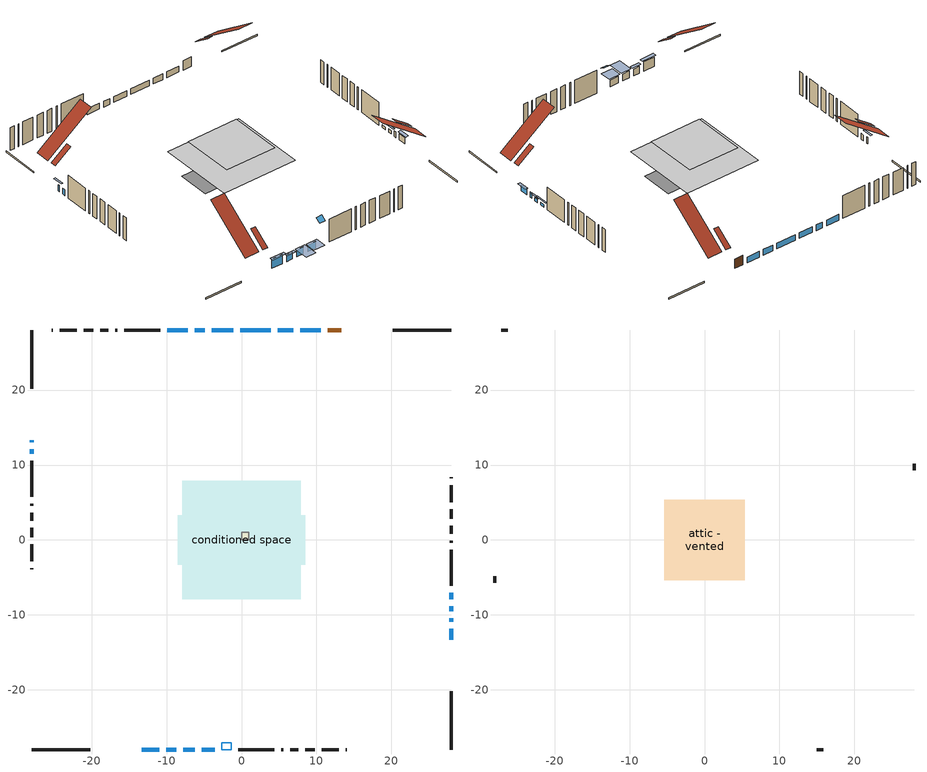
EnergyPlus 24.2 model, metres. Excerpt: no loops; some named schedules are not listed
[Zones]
conditioned space
 floor outside (Floor1 construction): -3.13,-3.13 -3.13,3.13 3.13,3.13 3.13,-3.13 z0
 floor adiabatic (AdiabaticFloorConstruction): -7.92,-7.92 -7.92,7.92 7.92,7.92 7.92,-7.92 z2.44
 floor foundation (Slab1 construction): -8.5,-3.31 -8.5,3.31 8.5,3.31 8.5,-3.31 z0
 wall outside (RimJoist1 construction): 28.01,28.01 20.17,28.01 / -28.01,-28.01 -20.17,-28.01 / -28.01,28.01 -28.01,20.17 / 28.01,-28.01 28.01,-20.17 z0:0.3
 wall outside (AdiabaticWallConstruction 1): 13.31,28.01 11.5,28.01 z0:2.03
 wall outside (AdiabaticWallConstruction): 28.01,-13.31 28.01,-11.84 z0:1.32; 10.57,28.01 7.84,28.01 / 28.01,-10.91 28.01,-10.44 / 6.91,28.01 4.83,28.01 / 3.9,28.01 -0.15,28.01 / -28.01,12.13 -28.01,11.52 / -1.07,28.01 -3.96,28.01 / -4.89,28.01 -6.26,28.01 / -7.18,28.01 -9.88,28.01 z0:1.22; -13.31,-28.01 -10.95,-28.01 z0:1.98; -10.02,-28.01 -8.7,-28.01 / -5.32,-28.01 -3.54,-28.01 z0:1.42; -28.01,13.31 -28.01,13.05 z0:1.37; -7.77,-28.01 -6.24,-28.01 z0:1.47; 28.01,-9.52 28.01,-8.85 z0:0.71; 28.01,-7.92 28.01,-7.06 z0:0.56
 wall outside (Wall1 construction): -10.81,28.01 -15.66,28.01 / -0.46,-28.01 4.39,-28.01 / -28.01,10.59 -28.01,5.74 / 28.01,-6.13 28.01,-1.28 z0:4.88
 wall outside (Wall2 construction): -16.59,28.01 -16.84,28.01 / 5.32,-28.01 5.57,-28.01 / -28.01,4.81 -28.01,4.56 / 28.01,-0.35 28.01,-0.1 z0:4.88
 wall outside (Wall3 construction): -17.77,28.01 -18.81,28.01 / 6.5,-28.01 7.55,-28.01 / -28.01,3.63 -28.01,2.58 / 28.01,0.83 28.01,1.88 z0:4.88
 wall outside (Wall4 construction): -19.74,28.01 -21.06,28.01 / 8.47,-28.01 9.79,-28.01 / -28.01,1.65 -28.01,0.33 / 28.01,2.8 28.01,4.12 z0:4.88
 wall outside (Wall5 construction): -21.99,28.01 -24.24,28.01 / 10.72,-28.01 12.97,-28.01 / -28.01,-0.6 -28.01,-2.85 / 28.01,5.05 28.01,7.3 z0:4.88
 wall outside (Wall6 construction): -25.17,28.01 -25.28,28.01 / 13.9,-28.01 14.02,-28.01 / -28.01,-3.77 -28.01,-3.89 / 28.01,8.23 28.01,8.35 z0:4.88
 window (WindowConstruction): 28.01,-13.31 28.01,-11.84 z0:1.32
 window (WindowConstruction 6): 10.57,28.01 7.84,28.01 z0:1.22
 window (WindowConstruction 7): -13.31,-28.01 -10.95,-28.01 z0:1.98
 window (WindowConstruction 8): -10.02,-28.01 -8.7,-28.01 z0:1.42
 window (WindowConstruction 9): -28.01,13.31 -28.01,13.06 z0:1.37
 window (WindowConstruction 10): 28.01,-10.91 28.01,-10.44 z0:1.22
 window (WindowConstruction 11): -7.77,-28.01 -6.24,-28.01 z0:1.47
 window (WindowConstruction 12): -5.32,-28.01 -3.54,-28.01 z0:1.42
 window (WindowConstruction 13): 6.91,28.01 4.83,28.01 z0:1.22
 window (WindowConstruction 1): 28.01,-9.51 28.01,-8.85 z0:0.71
 window (WindowConstruction 14): 3.9,28.01 -0.15,28.01 z0:1.22
 window (WindowConstruction 15): -28.01,12.13 -28.01,11.52 z0:1.22
 window (WindowConstruction 2): 28.01,-7.92 28.01,-7.06 z0:0.56
 window (WindowConstruction 3): -1.07,28.01 -3.96,28.01 z0:1.22
 window (WindowConstruction 4): -4.89,28.01 -6.25,28.01 z0:1.22
 window (WindowConstruction 5): -7.18,28.01 -9.88,28.01 z0:1.22
 door (Door): 13.31,28.01 11.5,28.01 z0:2.03
 ceiling adiabatic (AdiabaticFloorConstruction): 7.92,-7.92 7.92,7.92 -7.92,7.92 -7.92,-7.92 z2.44
 roof outside (Roof2 construction): 14.24,28.01,4.88 14.24,24.57,7.46 15.31,24.57,7.46 15.31,28.01,4.88; -14.24,-28.01,4.88 -14.24,-24.57,7.46 -15.31,-24.57,7.46 -15.31,-28.01,4.88; -28.01,14.24,4.88 -24.57,14.24,7.46 -24.57,15.31,7.46 -28.01,15.31,4.88; 28.01,-14.24,4.88 24.57,-14.24,7.46 24.57,-15.31,7.46 28.01,-15.31,4.88
 roof outside (AdiabaticRoofConstruction): -1.39,-28.01,4.88 -1.39,-27.03,5.61 -2.61,-27.03,5.61 -2.61,-28.01,4.88
 skylight (SkylightConstruction): -1.39,-28.01,4.88 -1.39,-27.03,5.61 -2.61,-27.03,5.61 -2.61,-28.01,4.88
furnace airloop ret air zone
 floor adiabatic (AdiabaticConst): 0,0 0,1 1,1 1,0 z0
 wall adiabatic (AdiabaticConst): 0,1 0,0 1,0 1,1 0,1 z0:1
 ceiling adiabatic (AdiabaticConst): 1,0 1,1 0,1 0,0 z1
attic - vented
 floor to conditioned space (Floor2 construction Reversed): -5.36,-5.36 -5.36,5.36 5.36,5.36 5.36,-5.36 z4.88
 wall outside (Wall7 construction): -26.21,28.01 -27.08,28.01 / 14.95,-28.01 15.81,-28.01 / -28.01,-4.82 -28.01,-5.69 / 28.01,9.28 28.01,10.14 z0:4.88
 roof outside (Roof1 construction): 16.24,28.01,4.88 16.24,18.41,12.07 19.24,18.41,12.07 19.24,28.01,4.88; -16.24,-28.01,4.88 -16.24,-18.41,12.07 -19.24,-18.41,12.07 -19.24,-28.01,4.88; -28.01,16.24,4.88 -18.41,16.24,12.07 -18.41,19.24,12.07 -28.01,19.24,4.88; 28.01,-16.24,4.88 18.41,-16.24,12.07 18.41,-19.24,12.07 28.01,-19.24,4.88
shading: 28.01,-11.54 28.01,-13.61 28.62,-13.61 28.62,-11.54 z1.62; -10.65,-28.01 -13.61,-28.01 -13.61,-28.62 -10.65,-28.62 z2.28; -8.4,-28.01 -10.32,-28.01 -10.32,-28.62 -8.4,-28.62 z1.72; -28.01,12.14 -28.01,14.22 -28.31,14.22 -28.31,12.14 z2.28; -5.95,-28.01 -8.07,-28.01 -8.07,-31.06 -5.95,-31.06 z1.77; -3.24,-28.01 -5.61,-28.01 -5.61,-30.14 -3.24,-30.14 z1.72; 28.01,-8.24 28.01,-10.12 28.31,-10.12 28.31,-8.24 z1.32; 28.01,-6.15 28.01,-8.83 28.31,-8.83 28.31,-6.15 z1.47
[Building]
Building 1: Terrain=Suburbs
[Site:Location]
Vancouver Intl AP_BC: Latitude {deg}=49.19; Longitude {deg}=-123.18; Time Zone {hr}=-8; Elevation {m}=4; Keep Site Location Information=Yes
[Site:GroundTemperature:Shallow]
8.06451, 6.96315, 6.87495, 7.3976, 9.49575, 11.5841, 13.3946, 14.5416, 14.639, 13.7062, 11.9418, 9.91751
[Site:WaterMainsTemperature]
Calculation Method=Schedule; Temperature Schedule=mains temperature schedule
[Material] Roughness=Rough; Thermal Absorptance=0.9
Name | Thickness {m} | Conductivity {W/m-K} | Density {kg/m3} | Specific Heat {J/kg-K} | Solar Absorptance | Visible Absorptance
asphalt or fiberglass shingles | 0.00635 | 0.162714 | 1121.4 | 1465.45 | 0.4 | 0.4
asphalt or fiberglass shingles 1 | 0.00635 | 0.162714 | 1121.4 | 1465.45 | 0.7 | 0.7
ceiling stud and cavity | 0.1397 | 0.0759208 | 65.682 | 1177.47 | 0.7 | 0.7
concrete 4.0 in. | 0.1016 | 1.803125 | 2242.8 | 837.4 | 0.7 | 0.7
door material | 0.04445 | 0.0451087 | 512.64 | 1214.23 | 0.7 | 0.7
floor covering | 0.0127 | 0.0433444 | 54.468 | 1339.84 | 0.6 | 0.6
floor rigid ins; roof rigid ins | 0.051816 | 0.029427 | 32.04 | 1214.23 | 0.7 | 0.7
floor rigid ins 1; roof rigid ins 1; wall rigid ins | 0.512978 | 0.029427 | 32.04 | 1214.23 | 0.7 | 0.7
floor stud and cavity | 0.1397 | 0.0934265 | 92.3553 | 1139.71 | 0.7 | 0.7
floor stud and cavity 1 | 0.1397 | 1.75129 | 37.0049 | 1207.88 | 0.7 | 0.7
furniture material conditioned space 1 | 0.1524 | 0.115458 | 640.8 | 1214.23 | 0.6 | 0.6
gypsum board | 0.0127 | 0.160291 | 801 | 837.4 | 0.6 | 0.6
osb sheathing 0.5 in. | 0.0127 | 0.115458 | 512.64 | 1214.23 | 0.7 | 0.7
osb sheathing 0.75 in. | 0.01905 | 0.115458 | 512.64 | 1214.23 | 0.7 | 0.7
osb sheathing 2.0 in. | 0.0508 | 0.115458 | 512.64 | 1214.23 | 0.7 | 0.7
rim joist stud and cavity | 0.0508 | 0.0292424 | 125.044 | 1163.47 | 0.6 | 0.6
roof stud and cavity | 0.2032 | 0.173655 | 78.34581 | 1123.46 | 0.7 | 0.7
roof stud and cavity 1 | 0.18415 | 1.78689 | 37.0049 | 1207.88 | 0.6 | 0.6
wall stud and cavity | 0.1397 | 0.0965188 | 139.0536 | 1170.24 | 0.7 | 0.7
wall stud and cavity 1 | 0.1397 | 0.128797 | 139.0536 | 1170.24 | 0.7 | 0.7
wall stud and cavity 2 | 0.1397 | 0.0929022 | 139.0536 | 1170.24 | 0.7 | 0.7
wall stud and cavity 3 | 0.1397 | 0.0969908 | 139.0536 | 1170.24 | 0.7 | 0.7
wall stud and cavity 4 | 0.1397 | 0.0938917 | 139.0536 | 1170.24 | 0.7 | 0.7
wall stud and cavity 5 | 0.1397 | 0.125338 | 139.0536 | 1170.24 | 0.7 | 0.7
wall stud and cavity 6 | 0.0889 | 6.9971 | 50.32683 | 1063.81 | 0.6 | 0.6
wall stud and cavity 7 | 0.0889 | 0.380278 | 52.3479 | 1209.89 | 0.7 | 0.7
wall stud and cavity 8 | 0.0889 | 0.391764 | 83.0341 | 1211.67 | 0.7 | 0.7
wood siding | 0.0254 | 0.102417 | 544.68 | 1172.36 | 0.4 | 0.4
wood siding 1 | 0.00254 | 0.102417 | 544.68 | 1172.36 | 0.4 | 0.4
wood siding 2; wood siding 3; wood siding 4 | 0.0254 | 0.102417 | 544.68 | 1172.36 | 0.7 | 0.7
[Material:NoMass]
Adiabatic: Roughness=Rough; Thermal Resistance {m2-K/W}=176.1; Thermal Absorptance=0.9; Solar Absorptance=0.7; Visible Absorptance=0.7
[WindowMaterial:SimpleGlazingSystem]
Name | U-Factor {W/m2-K} | Solar Heat Gain Coefficient
SkylightMaterial | 3.04679 | 0.7152
WindowMaterial | 4.23522 | 0.68
WindowMaterial 1 | 5.05001 | 0.63
WindowMaterial 10 | 4.95746 | 0.64
WindowMaterial 11 | 3.84912 | 0.68
WindowMaterial 12 | 4.05636 | 0.69
WindowMaterial 13 | 4.531044 | 0.66
WindowMaterial 14 | 4.02911 | 0.69
WindowMaterial 15 | 5.31915 | 0.68
WindowMaterial 2 | 5.50028 | 0.61
WindowMaterial 3 | 4.25339 | 0.68
WindowMaterial 4 | 4.33629 | 0.67
WindowMaterial 5 | 4.75021 | 0.65
WindowMaterial 6 | 3.628242 | 0.7
WindowMaterial 7 | 4.06318 | 0.69
WindowMaterial 8 | 4.264178 | 0.68
WindowMaterial 9 | 6.430335 | 0.55
[Construction]
AdiabaticConst: Adiabatic
AdiabaticFloorConstruction: floor stud and cavity 1, floor rigid ins 1, osb sheathing 0.75 in., floor covering
AdiabaticRoofConstruction: asphalt or fiberglass shingles 1, roof rigid ins 1, osb sheathing 0.75 in., roof stud and cavity 1
AdiabaticWallConstruction: wood siding 3, wall rigid ins, wall stud and cavity 7, gypsum board
AdiabaticWallConstruction 1: wood siding 4, wall rigid ins, wall stud and cavity 7, gypsum board
Door: door material
Floor1 construction: floor stud and cavity, floor rigid ins, osb sheathing 0.75 in., floor covering
Floor2 construction Reversed: gypsum board, ceiling stud and cavity
furniture construction conditioned space 1: furniture material conditioned space 1
PartitionWallConstruction: gypsum board, wall stud and cavity 8, gypsum board
RimJoist1 construction: wood siding 2, osb sheathing 2.0 in., rim joist stud and cavity
Roof1 construction: asphalt or fiberglass shingles
Roof2 construction: asphalt or fiberglass shingles, roof rigid ins, osb sheathing 0.75 in., roof stud and cavity, gypsum board
SkylightConstruction: SkylightMaterial
Slab1 construction: concrete 4.0 in.
Wall1 construction: wood siding, osb sheathing 0.5 in., wall stud and cavity, gypsum board
Wall2 construction: wood siding, osb sheathing 0.5 in., wall stud and cavity 1, gypsum board
Wall3 construction: wood siding, osb sheathing 0.5 in., wall stud and cavity 2, gypsum board
Wall4 construction: wood siding, osb sheathing 0.5 in., wall stud and cavity 3, gypsum board
Wall5 construction: wood siding, osb sheathing 0.5 in., wall stud and cavity 4, gypsum board
Wall6 construction: wood siding, osb sheathing 0.5 in., wall stud and cavity 5, gypsum board
Wall7 construction: wood siding 1, wall stud and cavity 6
WindowConstruction: WindowMaterial
WindowConstruction 1: WindowMaterial 1
WindowConstruction 10: WindowMaterial 10
WindowConstruction 11: WindowMaterial 11
WindowConstruction 12: WindowMaterial 12
WindowConstruction 13: WindowMaterial 13
WindowConstruction 14: WindowMaterial 14
WindowConstruction 15: WindowMaterial 15
WindowConstruction 2: WindowMaterial 2
WindowConstruction 3: WindowMaterial 3
WindowConstruction 4: WindowMaterial 4
WindowConstruction 5: WindowMaterial 5
WindowConstruction 6: WindowMaterial 6
WindowConstruction 7: WindowMaterial 7
WindowConstruction 8: WindowMaterial 8
WindowConstruction 9: WindowMaterial 9
[Zone] Multiplier=1
Name | Volume {m3} | Part of Total Floor Area
attic - vented | 123.501 | Yes
conditioned space | 613.2 | Yes
furnace airloop ret air zone | 1 | No
[Space]
Name | Zone | Volume {m3} | Space Type
attic - vented 1 | attic - vented | 123.501
conditioned space 1 | conditioned space | 613.2
furnace airloop ret air space | furnace airloop ret air zone |  | Plenum Space Type
[OtherEquipment] Design Level Calculation Method=EquipmentLevel
Name | Fuel Type | Zone or ZoneList or Space or SpaceList | Schedule | Design Level {W} | Fraction Latent | Fraction Radiant | Fraction Lost
furnace airloop_0 RetCondToDZ; furnace airloop_0 SupCondToDZ; furnace airloop_0 SupSensLkToDZ | None | attic - vented 1 | Always On Discrete | 0 | 0 | 0 | 0
furnace airloop_0 SupLatLkToDZ | None | attic - vented 1 | Always On Discrete | 0 | 1 | 0 | 0
clothes dryer 1 | Electricity | conditioned space 1 | clothes dryer schedule | 0 | 0.015 | 0.081 | 0.85
cooking range 1 | Electricity | conditioned space 1 | cooking range schedule | 0 | 0.08 | 0.432 | 0.2
furnace airloop_0 SupCondToLv; furnace airloop_0 SupSensLkToCond; mech vent house fan sensible load | None | conditioned space 1 | Always On Discrete | 0 | 0 | 0 | 0
furnace airloop_0 SupLatLkToCond; mech vent house fan latent load | None | conditioned space 1 | Always On Discrete | 0 | 1 | 0 | 0
general water use latent | None | conditioned space 1 | general water use schedule | 62.594 | 1 | 0 | 0
general water use sensible | None | conditioned space 1 | general water use schedule | -61.6891 | 0 | 0.6 | 0
water heater energy adjustment1 | NaturalGas | conditioned space 1 | Always On Discrete | 0.01 | 0 | 0 | 1
furnace airloop_0 RetCondToRP; furnace airloop_0 RetSensLkToRP | None | furnace airloop ret air space | Always On Discrete | 0 | 0 | 0 | 0
furnace airloop_0 RetLatLkToRP | None | furnace airloop ret air space | Always On Discrete | 0 | 1 | 0 | 0
[ZoneInfiltration:DesignFlowRate] Schedule=Always On Discrete; Design Flow Rate Calculation Method=Flow/Zone; Design Flow Rate {m3/s}=0
Name | Zone or ZoneList or Space or SpaceList
attic_vented 1 duct leakage imbalance infil flow | attic - vented 1
infil flow; natural vent flow; whole house fan flow | conditioned space 1
[ZoneInfiltration:EffectiveLeakageArea]
infil attic - vented 1: Zone or Space=attic - vented 1; Schedule=Always On Discrete; Effective Air Leakage Area {cm2}=4763.17; Stack Coefficient=0.000839604; Wind Coefficient=1.95775e-05
[ZoneMixing] Schedule=Always On Continuous; Design Flow Rate Calculation Method=Flow/Zone; Design Flow Rate {m3/s}=0
Name | Zone or Space | Source Zone or Space
furnace airloop_0 ZoneMixCondToDZ mix; whole house fan mix | attic - vented | conditioned space
furnace airloop_0 ZoneMixDZToCond mix | conditioned space | attic - vented
[SurfaceProperty:ExposedFoundationPerimeter]
Slab1: Exposed Perimeter Calculation Method=TotalExposedPerimeter; Total Exposed Perimeter {m}=47.244
[InternalMass] Zone or ZoneList=conditioned space; Space or SpaceList=conditioned space 1
Name | Construction | Surface Area {m2}
furniture mass conditioned space 1 | furniture construction conditioned space 1 | 161.164
partition wall mass | PartitionWallConstruction | 402.909
[Lights]
interior lighting: Zone or ZoneList or Space or SpaceList=conditioned space 1; Schedule=interior lighting schedule; Design Level Calculation Method=LightingLevel; Lighting Level {W}=343.2; Return Air Fraction=0; Fraction Radiant=0.6; Fraction Visible=0.2; Fraction Replaceable=1
[People]
occupants: Zone or ZoneList or Space or SpaceList=conditioned space 1; Number of People Schedule=occupants schedule; Number of People Calculation Method=People; Number of People=3; Fraction Radiant=0.314171; Sensible Heat Fraction=0.56303; Activity Level Schedule=occupants activity schedule; Carbon Dioxide Generation Rate {m3/s-W}=0; Enable ASHRAE 55 Comfort Warnings=No; Mean Radiant Temperature Calculation Type=EnclosureAveraged
[ElectricEquipment] Zone or ZoneList or Space or SpaceList=conditioned space 1; Design Level Calculation Method=EquipmentLevel
Name | Schedule | Design Level {W} | Fraction Latent | Fraction Radiant | Fraction Lost
clothes dryer | clothes dryer schedule | 140.772 | 0.015 | 0.081 | 0.85
clothes washer | clothes washer schedule | 32.1985 | 0.03 | 0.162 | 0.7
cooking range | cooking range schedule | 215.147 | 0.08 | 0.432 | 0.2
dishwasher | dishwasher schedule | 66.8632 | 0.3 | 0.18 | 0.4
fridge | fridge schedule | 72.9452 | 0 | 0.6 | 0
mech vent bath fan 0 | mech vent bath fan 0 schedule | 25.1 | 0 | 0 | 1
mech vent bath fan 1 | mech vent bath fan 1 schedule | 25.1 | 0 | 0 | 1
mech vent house fan | mech vent house fan schedule | 0 | 0 | 0 | 1
mech vent house fan cfis | mech vent house fan cfis schedule | 0 | 0 | 0 | 0
mech vent range fan 0 | mech vent range fan 0 schedule | 57 | 0 | 0 | 1
misc plug loads | misc plug loads schedule | 494.7 | 0.045 | 0.513 | 0.1
whole house fan | Always On Discrete | 0 | 0 | 0 | 1
[SpaceList]
Plenum Space Type: furnace airloop ret air space
[AirLoopHVAC:ReturnPlenum]
Air Loop HVAC Return Plenum 1: Zone=furnace airloop ret air zone
[Foundation:Kiva]
Foundation Kiva 1: Initial Indoor Air Temperature {C}=18; Wall Height Above Grade {m}=0.1016; Wall Depth Below Slab {m}=0.2032
[Foundation:Kiva:Settings]
Soil Conductivity {W/m-K}=0.849921; Soil Density {kg/m3}=1842.3; Soil Specific Heat {J/kg-K}=418.7; Ground Solar Absorptivity=0.9; Ground Thermal Absorptivity=0.9; Ground Surface Roughness {m}=0.03; Far-Field Width {m}=40; Deep-Ground Boundary Condition=ZeroFlux; Deep-Ground Depth {m}=40; Minimum Cell Dimension {m}=0.2; Maximum Cell Growth Coefficient=3; Simulation Timestep=Timestep
[Exterior:Lights]
exterior lighting: Schedule=exterior lighting schedule; Design Level {W}=75.6
[EnergyManagementSystem:Sensor] Output:Variable or Output:Meter Index Key=attic - vented
Name | Output:Variable or Output:Meter
furnace_airloop_0_DZ_T_s | Zone Air Temperature
furnace_airloop_0_DZ_W_s | Zone Mean Air Humidity Ratio
[Schedule:Constant]
Name | Hourly Value
Always On Discrete; Always On Continuous; mech vent house fan schedule; mech vent house fan cfis schedule | 1
occupants activity schedule | 117.228
fridge schedule | 0
[Schedule:Week:Daily]
interior lighting schedule Week Rule - Jan1-Jan27: interior lighting schedule day, interior lighting schedule day, interior lighting schedule day, interior lighting schedule day, interior lighting schedule day, interior lighting schedule day, interior lighting schedule day, interior lighting schedule default day, interior lighting schedule default day, interior lighting schedule default day, interior lighting schedule default day, interior lighting schedule default day
interior lighting schedule Week Rule - Jan28-Feb3: interior lighting schedule day, interior lighting schedule day, interior lighting schedule day, interior lighting schedule day, interior lighting schedule day 1, interior lighting schedule day 1, interior lighting schedule day 1, interior lighting schedule default day, interior lighting schedule default day, interior lighting schedule default day, interior lighting schedule default day, interior lighting schedule default day
interior lighting schedule Week Rule - Feb4-Feb24: interior lighting schedule day 1, interior lighting schedule day 1, interior lighting schedule day 1, interior lighting schedule day 1, interior lighting schedule day 1, interior lighting schedule day 1, interior lighting schedule day 1, interior lighting schedule default day, interior lighting schedule default day, interior lighting schedule default day, interior lighting schedule default day, interior lighting schedule default day
interior lighting schedule Week Rule - Feb25-Mar3: interior lighting schedule day 1, interior lighting schedule day 1, interior lighting schedule day 1, interior lighting schedule day 1, interior lighting schedule day 2, interior lighting schedule day 2, interior lighting schedule day 2, interior lighting schedule default day, interior lighting schedule default day, interior lighting schedule default day, interior lighting schedule default day, interior lighting schedule default day
interior lighting schedule Week Rule - Mar4-Mar31: interior lighting schedule day 2, interior lighting schedule day 2, interior lighting schedule day 2, interior lighting schedule day 2, interior lighting schedule day 2, interior lighting schedule day 2, interior lighting schedule day 2, interior lighting schedule default day, interior lighting schedule default day, interior lighting schedule default day, interior lighting schedule default day, interior lighting schedule default day
interior lighting schedule Week Rule - Apr1-Apr28: interior lighting schedule day 3, interior lighting schedule day 3, interior lighting schedule day 3, interior lighting schedule day 3, interior lighting schedule day 3, interior lighting schedule day 3, interior lighting schedule day 3, interior lighting schedule default day, interior lighting schedule default day, interior lighting schedule default day, interior lighting schedule default day, interior lighting schedule default day
interior lighting schedule Week Rule - Apr29-May5: interior lighting schedule day 3, interior lighting schedule day 3, interior lighting schedule day 4, interior lighting schedule day 4, interior lighting schedule day 4, interior lighting schedule day 4, interior lighting schedule day 4, interior lighting schedule default day, interior lighting schedule default day, interior lighting schedule default day, interior lighting schedule default day, interior lighting schedule default day
interior lighting schedule Week Rule - May6-May26: interior lighting schedule day 4, interior lighting schedule day 4, interior lighting schedule day 4, interior lighting schedule day 4, interior lighting schedule day 4, interior lighting schedule day 4, interior lighting schedule day 4, interior lighting schedule default day, interior lighting schedule default day, interior lighting schedule default day, interior lighting schedule default day, interior lighting schedule default day
interior lighting schedule Week Rule - May27-Jun2: interior lighting schedule day 4, interior lighting schedule day 4, interior lighting schedule day 4, interior lighting schedule day 4, interior lighting schedule day 4, interior lighting schedule day 5, interior lighting schedule day 5, interior lighting schedule default day, interior lighting schedule default day, interior lighting schedule default day, interior lighting schedule default day, interior lighting schedule default day
interior lighting schedule Week Rule - Jun3-Jun30: interior lighting schedule day 5, interior lighting schedule day 5, interior lighting schedule day 5, interior lighting schedule day 5, interior lighting schedule day 5, interior lighting schedule day 5, interior lighting schedule day 5, interior lighting schedule default day, interior lighting schedule default day, interior lighting schedule default day, interior lighting schedule default day, interior lighting schedule default day
interior lighting schedule Week Rule - Jul1-Jul28: interior lighting schedule day 6, interior lighting schedule day 6, interior lighting schedule day 6, interior lighting schedule day 6, interior lighting schedule day 6, interior lighting schedule day 6, interior lighting schedule day 6, interior lighting schedule default day, interior lighting schedule default day, interior lighting schedule default day, interior lighting schedule default day, interior lighting schedule default day
interior lighting schedule Week Rule - Jul29-Aug4: interior lighting schedule day 6, interior lighting schedule day 6, interior lighting schedule day 6, interior lighting schedule day 7, interior lighting schedule day 7, interior lighting schedule day 7, interior lighting schedule day 7, interior lighting schedule default day, interior lighting schedule default day, interior lighting schedule default day, interior lighting schedule default day, interior lighting schedule default day
interior lighting schedule Week Rule - Aug5-Aug25: interior lighting schedule day 7, interior lighting schedule day 7, interior lighting schedule day 7, interior lighting schedule day 7, interior lighting schedule day 7, interior lighting schedule day 7, interior lighting schedule day 7, interior lighting schedule default day, interior lighting schedule default day, interior lighting schedule default day, interior lighting schedule default day, interior lighting schedule default day
interior lighting schedule Week Rule - Aug26-Sep1: interior lighting schedule day 7, interior lighting schedule day 7, interior lighting schedule day 7, interior lighting schedule day 7, interior lighting schedule day 7, interior lighting schedule day 7, interior lighting schedule day 8, interior lighting schedule default day, interior lighting schedule default day, interior lighting schedule default day, interior lighting schedule default day, interior lighting schedule default day
interior lighting schedule Week Rule - Sep2-Sep29: interior lighting schedule day 8, interior lighting schedule day 8, interior lighting schedule day 8, interior lighting schedule day 8, interior lighting schedule day 8, interior lighting schedule day 8, interior lighting schedule day 8, interior lighting schedule default day, interior lighting schedule default day, interior lighting schedule default day, interior lighting schedule default day, interior lighting schedule default day
interior lighting schedule Week Rule - Sep30-Oct6: interior lighting schedule day 8, interior lighting schedule day 9, interior lighting schedule day 9, interior lighting schedule day 9, interior lighting schedule day 9, interior lighting schedule day 9, interior lighting schedule day 9, interior lighting schedule default day, interior lighting schedule default day, interior lighting schedule default day, interior lighting schedule default day, interior lighting schedule default day
interior lighting schedule Week Rule - Oct7-Oct27: interior lighting schedule day 9, interior lighting schedule day 9, interior lighting schedule day 9, interior lighting schedule day 9, interior lighting schedule day 9, interior lighting schedule day 9, interior lighting schedule day 9, interior lighting schedule default day, interior lighting schedule default day, interior lighting schedule default day, interior lighting schedule default day, interior lighting schedule default day
interior lighting schedule Week Rule - Oct28-Nov3: interior lighting schedule day 9, interior lighting schedule day 9, interior lighting schedule day 9, interior lighting schedule day 9, interior lighting schedule day 10, interior lighting schedule day 10, interior lighting schedule day 10, interior lighting schedule default day, interior lighting schedule default day, interior lighting schedule default day, interior lighting schedule default day, interior lighting schedule default day
interior lighting schedule Week Rule - Nov4-Nov24: interior lighting schedule day 10, interior lighting schedule day 10, interior lighting schedule day 10, interior lighting schedule day 10, interior lighting schedule day 10, interior lighting schedule day 10, interior lighting schedule day 10, interior lighting schedule default day, interior lighting schedule default day, interior lighting schedule default day, interior lighting schedule default day, interior lighting schedule default day
interior lighting schedule Week Rule - Nov25-Dec1: interior lighting schedule day 10, interior lighting schedule day 10, interior lighting schedule day 10, interior lighting schedule day 10, interior lighting schedule day 10, interior lighting schedule day 10, interior lighting schedule day 11, interior lighting schedule default day, interior lighting schedule default day, interior lighting schedule default day, interior lighting schedule default day, interior lighting schedule default day
interior lighting schedule Week Rule - Dec2-Dec31: interior lighting schedule day 11, interior lighting schedule day 11, interior lighting schedule day 11, interior lighting schedule day 11, interior lighting schedule day 11, interior lighting schedule day 11, interior lighting schedule day 11, interior lighting schedule default day, interior lighting schedule default day, interior lighting schedule default day, interior lighting schedule default day, interior lighting schedule default day
occupants schedule Week Rule - Jan1-Dec31: occupants schedule day, occupants schedule day, occupants schedule day, occupants schedule day, occupants schedule day, occupants schedule day, occupants schedule day, occupants schedule default day, occupants schedule default day, occupants schedule default day, occupants schedule default day, occupants schedule default day
clothes dryer schedule Week Rule - Jan1-Dec31: clothes dryer schedule day, clothes dryer schedule day, clothes dryer schedule day, clothes dryer schedule day, clothes dryer schedule day, clothes dryer schedule day, clothes dryer schedule day, clothes dryer schedule default day, clothes dryer schedule default day, clothes dryer schedule default day, clothes dryer schedule default day, clothes dryer schedule default day
clothes washer schedule Week Rule - Jan1-Dec31: clothes washer schedule day, clothes washer schedule day, clothes washer schedule day, clothes washer schedule day, clothes washer schedule day, clothes washer schedule day, clothes washer schedule day, clothes washer schedule default day, clothes washer schedule default day, clothes washer schedule default day, clothes washer schedule default day, clothes washer schedule default day
cooking range schedule Week Rule - Jan1-Dec31: cooking range schedule day, cooking range schedule day, cooking range schedule day, cooking range schedule day, cooking range schedule day, cooking range schedule day, cooking range schedule day, cooking range schedule default day, cooking range schedule default day, cooking range schedule default day, cooking range schedule default day, cooking range schedule default day
dishwasher schedule Week Rule - Jan1-Dec31: dishwasher schedule day, dishwasher schedule day, dishwasher schedule day, dishwasher schedule day, dishwasher schedule day, dishwasher schedule day, dishwasher schedule day, dishwasher schedule default day, dishwasher schedule default day, dishwasher schedule default day, dishwasher schedule default day, dishwasher schedule default day
mech vent bath fan 0 schedule Week Rule - Jan1-Dec31: mech vent bath fan 0 schedule day, mech vent bath fan 0 schedule day, mech vent bath fan 0 schedule day, mech vent bath fan 0 schedule day, mech vent bath fan 0 schedule day, mech vent bath fan 0 schedule day, mech vent bath fan 0 schedule day, mech vent bath fan 0 schedule default day, mech vent bath fan 0 schedule default day, mech vent bath fan 0 schedule default day, mech vent bath fan 0 schedule default day, mech vent bath fan 0 schedule default day
mech vent bath fan 1 schedule Week Rule - Jan1-Dec31: mech vent bath fan 1 schedule day, mech vent bath fan 1 schedule day, mech vent bath fan 1 schedule day, mech vent bath fan 1 schedule day, mech vent bath fan 1 schedule day, mech vent bath fan 1 schedule day, mech vent bath fan 1 schedule day, mech vent bath fan 1 schedule default day, mech vent bath fan 1 schedule default day, mech vent bath fan 1 schedule default day, mech vent bath fan 1 schedule default day, mech vent bath fan 1 schedule default day
mech vent range fan 0 schedule Week Rule - Jan1-Dec31: mech vent range fan 0 schedule day, mech vent range fan 0 schedule day, mech vent range fan 0 schedule day, mech vent range fan 0 schedule day, mech vent range fan 0 schedule day, mech vent range fan 0 schedule day, mech vent range fan 0 schedule day, mech vent range fan 0 schedule default day, mech vent range fan 0 schedule default day, mech vent range fan 0 schedule default day, mech vent range fan 0 schedule default day, mech vent range fan 0 schedule default day
misc plug loads schedule Week Rule - Jan1-Dec31: misc plug loads schedule day, misc plug loads schedule day, misc plug loads schedule day, misc plug loads schedule day, misc plug loads schedule day, misc plug loads schedule day, misc plug loads schedule day, misc plug loads schedule default day, misc plug loads schedule default day, misc plug loads schedule default day, misc plug loads schedule default day, misc plug loads schedule default day
general water use schedule Week Rule - Jan1-Dec31: general water use schedule day, general water use schedule day, general water use schedule day, general water use schedule day, general water use schedule day, general water use schedule day, general water use schedule day, general water use schedule default day, general water use schedule default day, general water use schedule default day, general water use schedule default day, general water use schedule default day
exterior lighting schedule Week Rule - Jan1-Jan27: exterior lighting schedule day, exterior lighting schedule day, exterior lighting schedule day, exterior lighting schedule day, exterior lighting schedule day, exterior lighting schedule day, exterior lighting schedule day, exterior lighting schedule default day, exterior lighting schedule default day, exterior lighting schedule default day, exterior lighting schedule default day, exterior lighting schedule default day
[Schedule:Year]
interior lighting schedule: interior lighting schedule Week Rule - Jan1-Jan27, 1, 1, 1, 27, interior lighting schedule Week Rule - Jan28-Feb3, 1, 28, 2, 3, interior lighting schedule Week Rule - Feb4-Feb24, 2, 4, 2, 24, interior lighting schedule Week Rule - Feb25-Mar3, 2, 25, 3, 3, interior lighting schedule Week Rule - Mar4-Mar31, 3, 4, 3, 31, interior lighting schedule Week Rule - Apr1-Apr28, 4, 1, 4, 28, interior lighting schedule Week Rule - Apr29-May5, 4, 29, 5, 5, interior lighting schedule Week Rule - May6-May26, 5, 6, 5, 26, interior lighting schedule Week Rule - May27-Jun2, 5, 27, 6, 2, interior lighting schedule Week Rule - Jun3-Jun30, 6, 3, 6, 30, interior lighting schedule Week Rule - Jul1-Jul28, 7, 1, 7, 28, interior lighting schedule Week Rule - Jul29-Aug4, 7, 29, 8, 4, interior lighting schedule Week Rule - Aug5-Aug25, 8, 5, 8, 25, interior lighting schedule Week Rule - Aug26-Sep1, 8, 26, 9, 1, interior lighting schedule Week Rule - Sep2-Sep29, 9, 2, 9, 29, interior lighting schedule Week Rule - Sep30-Oct6, 9, 30, 10, 6, interior lighting schedule Week Rule - Oct7-Oct27, 10, 7, 10, 27, interior lighting schedule Week Rule - Oct28-Nov3, 10, 28, 11, 3, interior lighting schedule Week Rule - Nov4-Nov24, 11, 4, 11, 24, interior lighting schedule Week Rule - Nov25-Dec1, 11, 25, 12, 1, interior lighting schedule Week Rule - Dec2-Dec31, 12, 2, 12, 31
occupants schedule: occupants schedule Week Rule - Jan1-Dec31, 1, 1, 12, 31
clothes dryer schedule: clothes dryer schedule Week Rule - Jan1-Dec31, 1, 1, 12, 31
clothes washer schedule: clothes washer schedule Week Rule - Jan1-Dec31, 1, 1, 12, 31
cooking range schedule: cooking range schedule Week Rule - Jan1-Dec31, 1, 1, 12, 31
dishwasher schedule: dishwasher schedule Week Rule - Jan1-Dec31, 1, 1, 12, 31
mech vent bath fan 0 schedule: mech vent bath fan 0 schedule Week Rule - Jan1-Dec31, 1, 1, 12, 31
mech vent bath fan 1 schedule: mech vent bath fan 1 schedule Week Rule - Jan1-Dec31, 1, 1, 12, 31
mech vent range fan 0 schedule: mech vent range fan 0 schedule Week Rule - Jan1-Dec31, 1, 1, 12, 31
misc plug loads schedule: misc plug loads schedule Week Rule - Jan1-Dec31, 1, 1, 12, 31
general water use schedule: general water use schedule Week Rule - Jan1-Dec31, 1, 1, 12, 31
exterior lighting schedule: exterior lighting schedule Week Rule - Jan1-Jan27, 1, 1, 1, 27, exterior lighting schedule Week Rule - Jan28-Feb3, 1, 28, 2, 3, exterior lighting schedule Week Rule - Feb4-Feb24, 2, 4, 2, 24, exterior lighting schedule Week Rule - Feb25-Mar3, 2, 25, 3, 3, exterior lighting schedule Week Rule - Mar4-Mar31, 3, 4, 3, 31, exterior lighting schedule Week Rule - Apr1-Apr28, 4, 1, 4, 28, exterior lighting schedule Week Rule - Apr29-May5, 4, 29, 5, 5, exterior lighting schedule Week Rule - May6-May26, 5, 6, 5, 26, exterior lighting schedule Week Rule - May27-Jun2, 5, 27, 6, 2, exterior lighting schedule Week Rule - Jun3-Jun30, 6, 3, 6, 30, exterior lighting schedule Week Rule - Jul1-Jul28, 7, 1, 7, 28, exterior lighting schedule Week Rule - Jul29-Aug4, 7, 29, 8, 4, exterior lighting schedule Week Rule - Aug5-Aug25, 8, 5, 8, 25, exterior lighting schedule Week Rule - Aug26-Sep1, 8, 26, 9, 1, exterior lighting schedule Week Rule - Sep2-Sep29, 9, 2, 9, 29, exterior lighting schedule Week Rule - Sep30-Oct6, 9, 30, 10, 6, exterior lighting schedule Week Rule - Oct7-Oct27, 10, 7, 10, 27, exterior lighting schedule Week Rule - Oct28-Nov3, 10, 28, 11, 3, exterior lighting schedule Week Rule - Nov4-Nov24, 11, 4, 11, 24, exterior lighting schedule Week Rule - Nov25-Dec1, 11, 25, 12, 1, exterior lighting schedule Week Rule - Dec2-Dec31, 12, 2, 12, 31
[Schedule:Compact]
mains temperature schedule: Through: 01/01, For: AllDays, Until: 24:00, 11.375, Through: 01/02, For: AllDays, Until: 24:00, 11.3367, Through: 01/03, For: AllDays, Until: 24:00, 11.2994, Through: 01/04, For: AllDays, Until: 24:00, 11.2628, Through: 01/05, For: AllDays, Until: 24:00, 11.2267, Through: 01/06, For: AllDays, Until: 24:00, 11.1917, Through: 01/07, For: AllDays, Until: 24:00, 11.1578, Through: 01/08, For: AllDays, Until: 24:00, 11.1244, Through: 01/09, For: AllDays, Until: 24:00, 11.0917, Through: 01/10, For: AllDays, Until: 24:00, 11.06, Through: 01/11, For: AllDays, Until: 24:00, 11.0289, Through: 01/12, For: AllDays, Until: 24:00, 10.9989, Through: 01/13, For: AllDays, Until: 24:00, 10.97, Through: 01/14, For: AllDays, Until: 24:00, 10.9417, Through: 01/15, For: AllDays, Until: 24:00, 10.9139, Through: 01/16, For: AllDays, Until: 24:00, 10.8878, Through: 01/17, For: AllDays, Until: 24:00, 10.8622, Through: 01/18, For: AllDays, Until: 24:00, 10.8372, Through: 01/19, For: AllDays, Until: 24:00, 10.8133, Through: 01/20, For: AllDays, Until: 24:00, 10.7906, Through: 01/21, For: AllDays, Until: 24:00, 10.7683, Through: 01/22, For: AllDays, Until: 24:00, 10.7478, Through: 01/23, For: AllDays, Until: 24:00, 10.7272, Through: 01/24, For: AllDays, Until: 24:00, 10.7083, Through: 01/25, For: AllDays, Until: 24:00, 10.69, Through: 01/26, For: AllDays, Until: 24:00, 10.6728, Through: 01/27, For: AllDays, Until: 24:00, 10.6567, Through: 01/28, For: AllDays, Until: 24:00, 10.6411, Through: 01/29, For: AllDays, Until: 24:00, 10.6267, Through: 01/30, For: AllDays, Until: 24:00, 10.6133, Through: 01/31, For: AllDays, Until: 24:00, 10.6011, Through: 02/01, For: AllDays, Until: 24:00, 10.59, Through: 02/02, For: AllDays, Until: 24:00, 10.5794, Through: 02/03, For: AllDays, Until: 24:00, 10.57, Through: 02/04, For: AllDays, Until: 24:00, 10.5617, Through: 02/05, For: AllDays, Until: 24:00, 10.5539, Through: 02/06, For: AllDays, Until: 24:00, 10.5478, Through: 02/07, For: AllDays, Until: 24:00, 10.5422, Through: 02/08, For: AllDays, Until: 24:00, 10.5378, Through: 02/09, For: AllDays, Until: 24:00, 10.5339, Through: 02/10, For: AllDays, Until: 24:00, 10.5317, Through: 02/11, For: AllDays, Until: 24:00, 10.53, Through: 02/12, For: AllDays, Until: 24:00, 10.53, Through: 02/13, For: AllDays, Until: 24:00, 10.5306, Through: 02/14, For: AllDays, Until: 24:00, 10.5317, Through: 02/15, For: AllDays, Until: 24:00, 10.5344, Through: 02/16, For: AllDays, Until: 24:00, 10.5378, Through: 02/17, For: AllDays, Until: 24:00, 10.5428, Through: 02/18, For: AllDays, Until: 24:00, 10.5483, Through: 02/19, For: AllDays, Until: 24:00, 10.5544, Through: 02/20, For: AllDays, Until: 24:00, 10.5622, Through: 02/21, For: AllDays, Until: 24:00, 10.5706, Through: 02/22, For: AllDays, Until: 24:00, 10.5806, Through: 02/23, For: AllDays, Until: 24:00, 10.5911, Through: 02/24, For: AllDays, Until: 24:00, 10.6022, Through: 02/25, For: AllDays, Until: 24:00, 10.615, Through: 02/26, For: AllDays, Until: 24:00, 10.6283, Through: 02/27, For: AllDays, Until: 24:00, 10.6428, Through: 02/28, For: AllDays, Until: 24:00, 10.6583, Through: 03/01, For: AllDays, Until: 24:00, 10.6744, Through: 03/02, For: AllDays, Until: 24:00, 10.6917, Through: 03/03, For: AllDays, Until: 24:00, 10.71, Through: 03/04, For: AllDays, Until: 24:00, 10.7294, Through: 03/05, For: AllDays, Until: 24:00, 10.7494, Through: 03/06, For: AllDays, Until: 24:00, 10.7706, Through: 03/07, For: AllDays, Until: 24:00, 10.7928, Through: 03/08, For: AllDays, Until: 24:00, 10.8161, Through: 03/09, For: AllDays, Until: 24:00, 10.84, Through: 03/10, For: AllDays, Until: 24:00, 10.8644, Through: 03/11, For: AllDays, Until: 24:00, 10.8906, Through: 03/12, For: AllDays, Until: 24:00, 10.9167, Through: 03/13, For: AllDays, Until: 24:00, 10.9444, Through: 03/14, For: AllDays, Until: 24:00, 10.9728, Through: 03/15, For: AllDays, Until: 24:00, 11.0022, Through: 03/16, For: AllDays, Until: 24:00, 11.0322, Through: 03/17, For: AllDays, Until: 24:00, 11.0633, Through: 03/18, For: AllDays, Until: 24:00, 11.095, Through: 03/19, For: AllDays, Until: 24:00, 11.1278, Through: 03/20, For: AllDays, Until: 24:00, 11.1611, Through: 03/21, For: AllDays, Until: 24:00, 11.1956, Through: 03/22, For: AllDays, Until: 24:00, 11.2306, Through: 03/23, For: AllDays, Until: 24:00, 11.2667, Through: 03/24, For: AllDays, Until: 24:00, 11.3033, Through: 03/25, For: AllDays, Until: 24:00, 11.3406, Through: 03/26, For: AllDays, Until: 24:00, 11.3789, Through: 03/27, For: AllDays, Until: 24:00, 11.4178, Through: 03/28, For: AllDays, Until: 24:00, 11.4572, Through: 03/29, For: AllDays, Until: 24:00, 11.4978, Through: 03/30, For: AllDays, Until: 24:00, 11.5389, Through: 03/31, For: AllDays, Until: 24:00, 11.5811, Through: 04/01, For: AllDays, Until: 24:00, 11.6233, Through: 04/02, For: AllDays, Until: 24:00, 11.6667, Through: 04/03, For: AllDays, Until: 24:00, 11.7106, Through: 04/04, For: AllDays, Until: 24:00, 11.755, Through: 04/05, For: AllDays, Until: 24:00, 11.8006, Through: 04/06, For: AllDays, Until: 24:00, 11.8461, Through: 04/07, For: AllDays, Until: 24:00, 11.8928, Through: 04/08, For: AllDays, Until: 24:00, 11.9394, Through: 04/09, For: AllDays, Until: 24:00, 11.9872, Through: 04/10, For: AllDays, Until: 24:00, 12.0356, Through: 04/11, For: AllDays, Until: 24:00, 12.0844, Through: 04/12, For: AllDays, Until: 24:00, 12.1333, Through: 04/13, For: AllDays, Until: 24:00, 12.1833, Through: 04/14, For: AllDays, Until: 24:00, 12.2339, Through: 04/15, For: AllDays, Until: 24:00, 12.2844, Through: 04/16, For: AllDays, Until: 24:00, 12.3361, Through: 04/17, For: AllDays, Until: 24:00, 12.3878, Through: 04/18, For: AllDays, Until: 24:00, 12.44, Through: 04/19, For: AllDays, Until: 24:00, 12.4928, Through: 04/20, For: AllDays, Until: 24:00, 12.5456, Through: 04/21, For: AllDays, Until: 24:00, 12.5994, Through: 04/22, For: AllDays, Until: 24:00, 12.6533, Through: 04/23, For: AllDays, Until: 24:00, 12.7072, Through: 04/24, For: AllDays, Until: 24:00, 12.7622, Through: 04/25, For: AllDays, Until: 24:00, 12.8172, Through: 04/26, For: AllDays, Until: 24:00, 12.8722, Through: 04/27, For: AllDays, Until: 24:00, 12.9278, Through: 04/28, For: AllDays, Until: 24:00, 12.9839, Through: 04/29, For: AllDays, Until: 24:00, 13.04, Through: 04/30, For: AllDays, Until: 24:00, 13.0961, Through: 05/01, For: AllDays, Until: 24:00, 13.1533, Through: 05/02, For: AllDays, Until: 24:00, 13.21, Through: 05/03, For: AllDays, Until: 24:00, 13.2672, Through: 05/04, For: AllDays, Until: 24:00, 13.3244, Through: 05/05, For: AllDays, Until: 24:00, 13.3817, Through: 05/06, For: AllDays, Until: 24:00, 13.4394, Through: 05/07, For: AllDays, Until: 24:00, 13.4972, Through: 05/08, For: AllDays, Until: 24:00, 13.555, Through: 05/09, For: AllDays, Until: 24:00, 13.6133, Through: 05/10, For: AllDays, Until: 24:00, 13.6711, Through: 05/11, For: AllDays, Until: 24:00, 13.7294, Through: 05/12, For: AllDays, Until: 24:00, 13.7878, Through: 05/13, For: AllDays, Until: 24:00, 13.8461, Through: 05/14, For: AllDays, Until: 24:00, 13.9044, Through: 05/15, For: AllDays, Until: 24:00, 13.9628, Through: 05/16, For: AllDays, Until: 24:00, 14.0211, Through: 05/17, For: AllDays, Until: 24:00, 14.0789, Through: 05/18, For: AllDays, Until: 24:00, 14.1372, Through: 05/19, For: AllDays, Until: 24:00, 14.1956, Through: 05/20, For: AllDays, Until: 24:00, 14.2533, Through: 05/21, For: AllDays, Until: 24:00, 14.3117, Through: 05/22, For: AllDays, Until: 24:00, 14.3694, Through: 05/23, For: AllDays, Until: 24:00, 14.4272, Through: 05/24, For: AllDays, Until: 24:00, 14.4844, Through: 05/25, For: AllDays, Until: 24:00, 14.5422, Through: 05/26, For: AllDays, Until: 24:00, 14.5994, Through: 05/27, For: AllDays, Until: 24:00, 14.6561, Through: 05/28, For: AllDays, Until: 24:00, 14.7128, Through: 05/29, For: AllDays, Until: 24:00, 14.7694, Through: 05/30, For: AllDays, Until: 24:00, 14.8261, Through: 05/31, For: AllDays, Until: 24:00, 14.8817, Through: 06/01, For: AllDays, Until: 24:00, 14.9378, Through: 06/02, For: AllDays, Until: 24:00, 14.9933, Through: 06/03, For: AllDays, Until: 24:00, 15.0483, Through: 06/04, For: AllDays, Until: 24:00, 15.1028, Through: 06/05, For: AllDays, Until: 24:00, 15.1572, Through: 06/06, For: AllDays, Until: 24:00, 15.2117, Through: 06/07, For: AllDays, Until: 24:00, 15.265, Through: 06/08, For: AllDays, Until: 24:00, 15.3183, Through: 06/09, For: AllDays, Until: 24:00, 15.3711, Through: 06/10, For: AllDays, Until: 24:00, 15.4239, Through: 06/11, For: AllDays, Until: 24:00, 15.4756, Through: 06/12, For: AllDays, Until: 24:00, 15.5272, Through: 06/13, For: AllDays, Until: 24:00, 15.5783, Through: 06/14, For: AllDays, Until: 24:00, 15.6289, Through: 06/15, For: AllDays, Until: 24:00, 15.6789, Through: 06/16, For: AllDays, Until: 24:00, 15.7283, Through: 06/17, For: AllDays, Until: 24:00, 15.7772, Through: 06/18, For: AllDays, Until: 24:00, 15.8261, Through: 06/19, For: AllDays, Until: 24:00, 15.8739, Through: 06/20, For: AllDays, Until: 24:00, 15.9211, Through: 06/21, For: AllDays, Until: 24:00, 15.9678, Through: 06/22, For: AllDays, Until: 24:00, 16.0139, Through: 06/23, For: AllDays, Until: 24:00, 16.0594, Through: 06/24, For: AllDays, Until: 24:00, 16.1044, Through: 06/25, For: AllDays, Until: 24:00, 16.1483, Through: 06/26, For: AllDays, Until: 24:00, 16.1922, Through: 06/27, For: AllDays, Until: 24:00, 16.235, Through: 06/28, For: AllDays, Until: 24:00, 16.2772, Through: 06/29, For: AllDays, Until: 24:00, 16.3183, Through: 06/30, For: AllDays, Until: 24:00, 16.3594, Through: 07/01, For: AllDays, Until: 24:00, 16.3994, Through: 07/02, For: AllDays, Until: 24:00, 16.4389, Through: 07/03, For: AllDays, Until: 24:00, 16.4772, Through: 07/04, For: AllDays, Until: 24:00, 16.515, Through: 07/05, For: AllDays, Until: 24:00, 16.5522, Through: 07/06, For: AllDays, Until: 24:00, 16.5883, Through: 07/07, For: AllDays, Until: 24:00, 16.6239, Through: 07/08, For: AllDays, Until: 24:00, 16.6583, Through: 07/09, For: AllDays, Until: 24:00, 16.6922, Through: 07/10, For: AllDays, Until: 24:00, 16.7256, Through: 07/11, For: AllDays, Until: 24:00, 16.7578, Through: 07/12, For: AllDays, Until: 24:00, 16.7889, Through: 07/13, For: AllDays, Until: 24:00, 16.8194, Through: 07/14, For: AllDays, Until: 24:00, 16.8489, Through: 07/15, For: AllDays, Until: 24:00, 16.8778, Through: 07/16, For: AllDays, Until: 24:00, 16.9056, Through: 07/17, For: AllDays, Until: 24:00, 16.9328, Through: 07/18, For: AllDays, Until: 24:00, 16.9589, Through: 07/19, For: AllDays, Until: 24:00, 16.9839, Through: 07/20, For: AllDays, Until: 24:00, 17.0083, Through: 07/21, For: AllDays, Until: 24:00, 17.0317, Through: 07/22, For: AllDays, Until: 24:00, 17.0544, Through: 07/23, For: AllDays, Until: 24:00, 17.0761, Through: 07/24, For: AllDays, Until: 24:00, 17.0967, Through: 07/25, For: AllDays, Until: 24:00, 17.1161, Through: 07/26, For: AllDays, Until: 24:00, 17.135, Through: 07/27, For: AllDays, Until: 24:00, 17.1528, Through: 07/28, For: AllDays, Until: 24:00, 17.1694, Through: 07/29, For: AllDays, Until: 24:00, 17.1856, Through: 07/30, For: AllDays, Until: 24:00, 17.2, Through: 07/31, For: AllDays, Until: 24:00, 17.2144, Through: 08/01, For: AllDays, Until: 24:00, 17.2272, Through: 08/02, For: AllDays, Until: 24:00, 17.2389, Through: 08/03, For: AllDays, Until: 24:00, 17.25, Through: 08/04, For: AllDays, Until: 24:00, 17.26, Through: 08/05, For: AllDays, Until: 24:00, 17.2689, Through: 08/06, For: AllDays, Until: 24:00, 17.2772, Through: 08/07, For: AllDays, Until: 24:00, 17.2839, Through: 08/08, For: AllDays, Until: 24:00, 17.29, Through: 08/09, For: AllDays, Until: 24:00, 17.295, Through: 08/10, For: AllDays, Until: 24:00, 17.2989, Through: 08/11, For: AllDays, Until: 24:00, 17.3022, Through: 08/12, For: AllDays, Until: 24:00, 17.3039, Through: 08/13, For: AllDays, Until: 24:00, 17.305, Through: 08/14, For: AllDays, Until: 24:00, 17.305, Through: 08/15, For: AllDays, Until: 24:00, 17.3039, Through: 08/16, For: AllDays, Until: 24:00, 17.3022, Through: 08/17, For: AllDays, Until: 24:00, 17.2989, Through: 08/18, For: AllDays, Until: 24:00, 17.295, Through: 08/19, For: AllDays, Until: 24:00, 17.29, Through: 08/20, For: AllDays, Until: 24:00, 17.2839, Through: 08/21, For: AllDays, Until: 24:00, 17.2772, Through: 08/22, For: AllDays, Until: 24:00, 17.2689, Through: 08/23, For: AllDays, Until: 24:00, 17.26, Through: 08/24, For: AllDays, Until: 24:00, 17.25, Through: 08/25, For: AllDays, Until: 24:00, 17.2394, Through: 08/26, For: AllDays, Until: 24:00, 17.2272, Through: 08/27, For: AllDays, Until: 24:00, 17.2144, Through: 08/28, For: AllDays, Until: 24:00, 17.2006, Through: 08/29, For: AllDays, Until: 24:00, 17.1856, Through: 08/30, For: AllDays, Until: 24:00, 17.1694, Through: 08/31, For: AllDays, Until: 24:00, 17.1528, Through: 09/01, For: AllDays, Until: 24:00, 17.135, Through: 09/02, For: AllDays, Until: 24:00, 17.1161, Through: 09/03, For: AllDays, Until: 24:00, 17.0967, Through: 09/04, For: AllDays, Until: 24:00, 17.0761, Through: 09/05, For: AllDays, Until: 24:00, 17.0544, Through: 09/06, For: AllDays, Until: 24:00, 17.0322, Through: 09/07, For: AllDays, Until: 24:00, 17.0089, Through: 09/08, For: AllDays, Until: 24:00, 16.9844, Through: 09/09, For: AllDays, Until: 24:00, 16.9589, Through: 09/10, For: AllDays, Until: 24:00, 16.9328, Through: 09/11, For: AllDays, Until: 24:00, 16.9061, Through: 09/12, For: AllDays, Until: 24:00, 16.8783, Through: 09/13, For: AllDays, Until: 24:00, 16.8494, Through: 09/14, For: AllDays, Until: 24:00, 16.8194, Through: 09/15, For: AllDays, Until: 24:00, 16.7894, Through: 09/16, For: AllDays, Until: 24:00, 16.7578, Through: 09/17, For: AllDays, Until: 24:00, 16.7256, Through: 09/18, For: AllDays, Until: 24:00, 16.6928, Through: 09/19, For: AllDays, Until: 24:00, 16.6589, Through: 09/20, For: AllDays, Until: 24:00, 16.6239, Through: 09/21, For: AllDays, Until: 24:00, 16.5889, Through: 09/22, For: AllDays, Until: 24:00, 16.5522, Through: 09/23, For: AllDays, Until: 24:00, 16.5156, Through: 09/24, For: AllDays, Until: 24:00, 16.4778, Through: 09/25, For: AllDays, Until: 24:00, 16.4389, Through: 09/26, For: AllDays, Until: 24:00, 16.3994, Through: 09/27, For: AllDays, Until: 24:00, 16.3594, Through: 09/28, For: AllDays, Until: 24:00, 16.3189, Through: 09/29, For: AllDays, Until: 24:00, 16.2772, Through: 09/30, For: AllDays, Until: 24:00, 16.235, Through: 10/01, For: AllDays, Until: 24:00, 16.1922, Through: 10/02, For: AllDays, Until: 24:00, 16.1489, Through: 10/03, For: AllDays, Until: 24:00, 16.1044, Through: 10/04, For: AllDays, Until: 24:00, 16.06, Through: 10/05, For: AllDays, Until: 24:00, 16.0144, Through: 10/06, For: AllDays, Until: 24:00, 15.9683, Through: 10/07, For: AllDays, Until: 24:00, 15.9217, Through: 10/08, For: AllDays, Until: 24:00, 15.8744, Through: 10/09, For: AllDays, Until: 24:00, 15.8261, Through: 10/10, For: AllDays, Until: 24:00, 15.7778, Through: 10/11, For: AllDays, Until: 24:00, 15.7289, Through: 10/12, For: AllDays, Until: 24:00, 15.6794, Through: 10/13, For: AllDays, Until: 24:00, 15.6294, Through: 10/14, For: AllDays, Until: 24:00, 15.5789, Through: 10/15, For: AllDays, Until: 24:00, 15.5278, Through: 10/16, For: AllDays, Until: 24:00, 15.4761, Through: 10/17, For: AllDays, Until: 24:00, 15.4244, Through: 10/18, For: AllDays, Until: 24:00, 15.3717, Through: 10/19, For: AllDays, Until: 24:00, 15.3189, Through: 10/20, For: AllDays, Until: 24:00, 15.2656, Through: 10/21, For: AllDays, Until: 24:00, 15.2117, Through: 10/22, For: AllDays, Until: 24:00, 15.1578, Through: 10/23, For: AllDays, Until: 24:00, 15.1033, Through: 10/24, For: AllDays, Until: 24:00, 15.0489, Through: 10/25, For: AllDays, Until: 24:00, 14.9933, Through: 10/26, For: AllDays, Until: 24:00, 14.9383, Through: 10/27, For: AllDays, Until: 24:00, 14.8822, Through: 10/28, For: AllDays, Until: 24:00, 14.8261, Through: 10/29, For: AllDays, Until: 24:00, 14.77, Through: 10/30, For: AllDays, Until: 24:00, 14.7133, Through: 10/31, For: AllDays, Until: 24:00, 14.6567, Through: 11/01, For: AllDays, Until: 24:00, 14.5994, Through: 11/02, For: AllDays, Until: 24:00, 14.5428, Through: 11/03, For: AllDays, Until: 24:00, 14.485, Through: 11/04, For: AllDays, Until: 24:00, 14.4278, Through: 11/05, For: AllDays, Until: 24:00, 14.37, Through: 11/06, For: AllDays, Until: 24:00, 14.3122, Through: 11/07, For: AllDays, Until: 24:00, 14.2539, Through: 11/08, For: AllDays, Until: 24:00, 14.1961, Through: 11/09, For: AllDays, Until: 24:00, 14.1378, Through: 11/10, For: AllDays, Until: 24:00, 14.0794, Through: 11/11, For: AllDays, Until: 24:00, 14.0217, Through: 11/12, For: AllDays, Until: 24:00, 13.9633, Through: 11/13, For: AllDays, Until: 24:00, 13.905, Through: 11/14, For: AllDays, Until: 24:00, 13.8467, Through: 11/15, For: AllDays, Until: 24:00, 13.7883, Through: 11/16, For: AllDays, Until: 24:00, 13.73, Through: 11/17, For: AllDays, Until: 24:00, 13.6717, Through: 11/18, For: AllDays, Until: 24:00, 13.6139, Through: 11/19, For: AllDays, Until: 24:00, 13.5556, Through: 11/20, For: AllDays, Until: 24:00, 13.4978, Through: 11/21, For: AllDays, Until: 24:00, 13.44, Through: 11/22, For: AllDays, Until: 24:00, 13.3822, Through: 11/23, For: AllDays, Until: 24:00, 13.325, Through: 11/24, For: AllDays, Until: 24:00, 13.2678, Through: 11/25, For: AllDays, Until: 24:00, 13.2106, Through: 11/26, For: AllDays, Until: 24:00, 13.1533, Through: 11/27, For: AllDays, Until: 24:00, 13.0967, Through: 11/28, For: AllDays, Until: 24:00, 13.0406, Through: 11/29, For: AllDays, Until: 24:00, 12.9844, Through: 11/30, For: AllDays, Until: 24:00, 12.9283, Through: 12/01, For: AllDays, Until: 24:00, 12.8728, Through: 12/02, For: AllDays, Until: 24:00, 12.8172, Through: 12/03, For: AllDays, Until: 24:00, 12.7622, Through: 12/04, For: AllDays, Until: 24:00, 12.7078, Through: 12/05, For: AllDays, Until: 24:00, 12.6533, Through: 12/06, For: AllDays, Until: 24:00, 12.5994, Through: 12/07, For: AllDays, Until: 24:00, 12.5461, Through: 12/08, For: AllDays, Until: 24:00, 12.4928, Through: 12/09, For: AllDays, Until: 24:00, 12.4406, Through: 12/10, For: AllDays, Until: 24:00, 12.3883, Through: 12/11, For: AllDays, Until: 24:00, 12.3361, Through: 12/12, For: AllDays, Until: 24:00, 12.285, Through: 12/13, For: AllDays, Until: 24:00, 12.2339, Through: 12/14, For: AllDays, Until: 24:00, 12.1839, Through: 12/15, For: AllDays, Until: 24:00, 12.1339, Through: 12/16, For: AllDays, Until: 24:00, 12.0844, Through: 12/17, For: AllDays, Until: 24:00, 12.0361, Through: 12/18, For: AllDays, Until: 24:00, 11.9878, Through: 12/19, For: AllDays, Until: 24:00, 11.94, Through: 12/20, For: AllDays, Until: 24:00, 11.8933, Through: 12/21, For: AllDays, Until: 24:00, 11.8467, Through: 12/22, For: AllDays, Until: 24:00, 11.8006, Through: 12/23, For: AllDays, Until: 24:00, 11.7556, Through: 12/24, For: AllDays, Until: 24:00, 11.7111, Through: 12/25, For: AllDays, Until: 24:00, 11.6672, Through: 12/26, For: AllDays, Until: 24:00, 11.6239, Through: 12/27, For: AllDays, Until: 24:00, 11.5811, Through: 12/28, For: AllDays, Until: 24:00, 11.5394, Through: 12/29, For: AllDays, Until: 24:00, 11.4983, Through: 12/30, For: AllDays, Until: 24:00, 11.4578, Through: 12/31, For: AllDays, Until: 24:00, 11.4183
